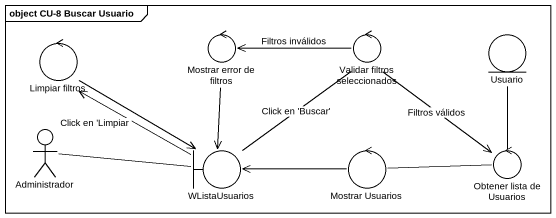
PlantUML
@startuml
mainframe object CU-8 Buscar Usuario
control "Limpiar filtros" as Limpiar_filtros
control "Mostrar error de filtros" as Mostrar_error_de_filtros
control "Validar filtros seleccionados" as Validar_filtros
entity Usuario
actor Administrador
boundary WListaUsuarios
control "Mostrar Usuarios" as Mostrar_Usuarios
control "Obtener lista de Usuarios" as Obtener_lista_de_Usuarios
Limpiar_filtros --> WListaUsuarios
Mostrar_error_de_filtros --> WListaUsuarios
Validar_filtros -left-> Mostrar_error_de_filtros : Filtros inválidos
Validar_filtros --> Obtener_lista_de_Usuarios : Filtros válidos
WListaUsuarios -up-> Limpiar_filtros : Click en 'Limpiar
WListaUsuarios -up- Validar_filtros : Click en 'Buscar'
WListaUsuarios -left- Administrador
Mostrar_Usuarios -left-> WListaUsuarios
Mostrar_Usuarios -right- Obtener_lista_de_Usuarios
Obtener_lista_de_Usuarios -up- Usuario
@enduml
